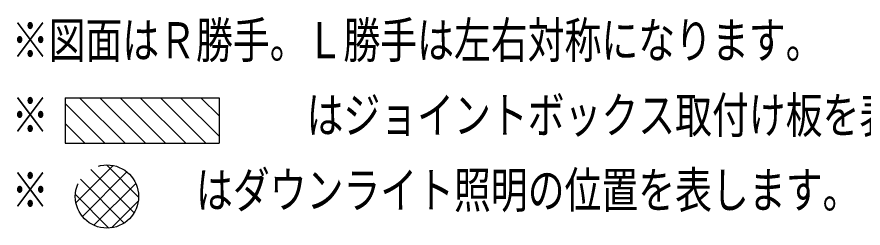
# Model space of a CAD drawing. Units: millimetres on the paper. Extents: x -305 to 305, y -152 to 152.
# Drawn here: x -250.22 to -205.1, y -99.94 to -88.67 of the extents above; entities that cross this region are included whole.
import ezdxf
from ezdxf.enums import TextEntityAlignment as Align

# ---------------------------------------------------------------- set-up
doc = ezdxf.new("R2010")
doc.units = ezdxf.units.MM
doc.linetypes.add('DASHED', pattern=[7.5, 6, -1.5])
doc.layers.add('0-0_VIEW0004', color=7, linetype='Continuous', lineweight=25)
doc.layers.add('0-1_0', color=7, linetype='Continuous', lineweight=25)
doc.styles.add('ＭＳ ゴシック', font='')
doc.styles.get('ＭＳ ゴシック').set_extended_font_data('MS Gothic')

# ---------------------------------------------------------------- blocks, each defined once
blk = doc.blocks.new('X0')
at = {"layer": '0-1_0'}
for p, q in [((-1.977, -1.215), (-4.105, 0.913)), ((-0.899, -1.215), (-3.329, 1.215)), ((0.178, -1.215), (-2.251, 1.215)), ((1.256, -1.215), (-1.174, 1.215)), ((2.334, -1.215), (-0.096, 1.215)), ((3.411, -1.215), (0.982, 1.215)), ((4.105, -0.831), (2.059, 1.215)), ((4.105, 0.247), (3.137, 1.215)), ((-3.055, -1.215), (-4.105, -0.164))]:
    blk.add_line(p, q, dxfattribs=at)
blk = doc.blocks.new('X1')
at = {"layer": '0-1_0'}
for p, q in [((-1.654, -0.333), (0.333, 1.654)), ((1.447, -0.869), (-0.869, 1.447)), ((1.687, -0.031), (-0.031, 1.687)), ((0.917, -1.417), (-1.417, 0.917)), ((-1.309, -1.065), (1.065, 1.309)), ((-0.701, -1.535), (1.535, 0.701)), ((0.107, -1.684), (-1.684, 0.107)), ((0.241, -1.67), (1.67, -0.241))]:
    blk.add_line(p, q, dxfattribs=at)

msp = doc.modelspace()

# ---------------------------------------------------------------- linework, layer by layer
at = {"layer": '0-0_VIEW0004'}
for points in [[(-247.656, -92.985), (-247.656, -95.414), (-239.446, -95.414)], [(-247.656, -92.985), (-239.446, -92.985), (-239.446, -95.414)]]:
    msp.add_lwpolyline(points, dxfattribs=at)
at = {"layer": '0-0_VIEW0004', "linetype": 'DASHED'}
msp.add_circle((-245.42, -98.256), 1.688, dxfattribs=at)

# ---------------------------------------------------------------- block references
at = {"layer": '0-0_VIEW0004'}
for name, p in [('X0', (-243.551, -94.199)), ('X1', (-245.42, -98.256))]:
    msp.add_blockref(name, p, dxfattribs=at)

# ---------------------------------------------------------------- texts
at = {"layer": '0-0_VIEW0004', "style": 'ＭＳ ゴシック', "width": 0.75}
for s, p in [('※図面はＲ勝手。Ｌ勝手は左右対称になります。', (-250.497, -91.448)), ('※\u3000\u3000\u3000\u3000\u3000\u3000\u3000はジョイントボックス取付け板を表します。', (-250.497, -95.448)), ('※\u3000\u3000\u3000\u3000はダウンライト照明の位置を表します。', (-250.497, -99.448))]:
    msp.add_text(s, height=1.921, dxfattribs=at).set_placement(p, align=Align.BOTTOM_LEFT)

doc.saveas('drawing.dxf')
